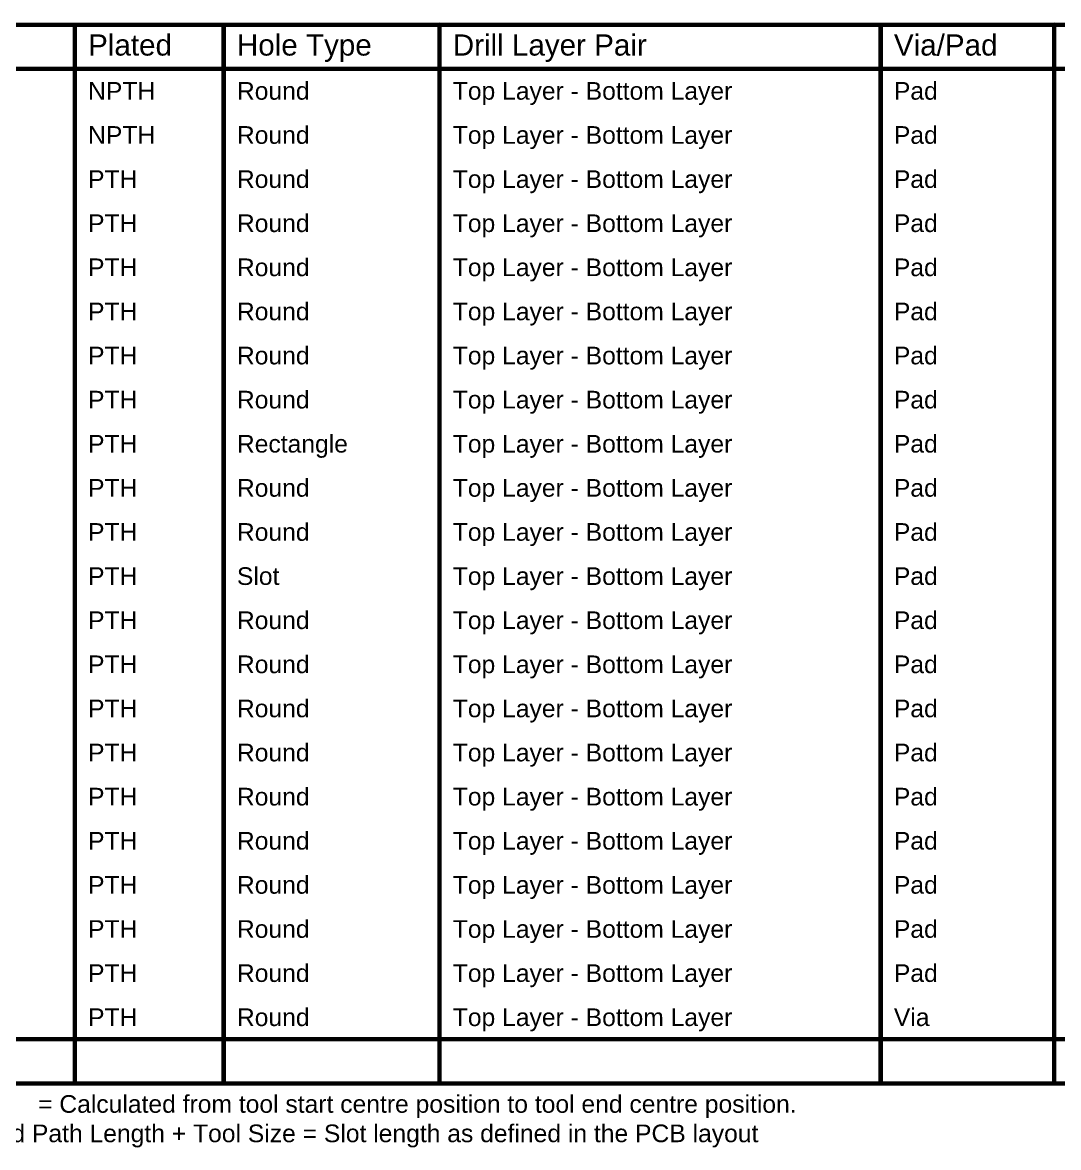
# Model space of a CAD drawing. Header units: inches. Extents: x 68 to 568, y 3 to 460.
# Drawn here: x 124.5 to 213.9, y 363.1 to 460.3 of the extents above; entities that cross this region are included whole.
import ezdxf

# ---------------------------------------------------------------- set-up
doc = ezdxf.new("R2010")
doc.units = ezdxf.units.IN
doc.layers.add('Drill Drawing', color=1, linetype='Continuous')
doc.styles.add('Arial', font='', dxfattribs={"height": 0.2})
doc.styles.get('Arial').set_extended_font_data('Arial')

msp = doc.modelspace()

# ---------------------------------------------------------------- linework, layer by layer
at = {"layer": 'Drill Drawing'}
for points in [[(69.278, 460.094, 0.381, 0.381, 0), (444.126, 460.094, 0.381, 0.381, 0)], [(128.978, 368.654, 0.381, 0.381, 0), (128.978, 460.094, 0.381, 0.381, 0)], [(141.827, 368.654, 0.381, 0.381, 0), (141.827, 460.094, 0.381, 0.381, 0)], [(160.466, 368.654, 0.381, 0.381, 0), (160.466, 460.094, 0.381, 0.381, 0)], [(198.554, 368.654, 0.381, 0.381, 0), (198.554, 460.094, 0.381, 0.381, 0)], [(213.536, 368.654, 0.381, 0.381, 0), (213.536, 460.094, 0.381, 0.381, 0)], [(69.278, 456.284, 0.381, 0.381, 0), (444.126, 456.284, 0.381, 0.381, 0)], [(69.278, 372.464, 0.381, 0.381, 0), (444.126, 372.464, 0.381, 0.381, 0)], [(69.278, 368.654, 0.381, 0.381, 0), (444.126, 368.654, 0.381, 0.381, 0)]]:
    msp.add_lwpolyline(points, format="xyseb", dxfattribs=at)
for points in [[(128.883, 460.094, 0.191, 0.191, 1), (129.073, 460.094, 0.191, 0.191, 1)], [(141.732, 460.094, 0.191, 0.191, 1), (141.922, 460.094, 0.191, 0.191, 1)], [(160.37, 460.094, 0.191, 0.191, 1), (160.561, 460.094, 0.191, 0.191, 1)], [(198.459, 460.094, 0.191, 0.191, 1), (198.649, 460.094, 0.191, 0.191, 1)], [(213.441, 460.094, 0.191, 0.191, 1), (213.632, 460.094, 0.191, 0.191, 1)], [(128.883, 368.654, 0.191, 0.191, 1), (129.073, 368.654, 0.191, 0.191, 1)], [(141.732, 368.654, 0.191, 0.191, 1), (141.922, 368.654, 0.191, 0.191, 1)], [(160.37, 368.654, 0.191, 0.191, 1), (160.561, 368.654, 0.191, 0.191, 1)], [(198.459, 368.654, 0.191, 0.191, 1), (198.649, 368.654, 0.191, 0.191, 1)], [(213.441, 368.654, 0.191, 0.191, 1), (213.632, 368.654, 0.191, 0.191, 1)]]:
    msp.add_lwpolyline(points, format="xyseb", close=True, dxfattribs=at)

# ---------------------------------------------------------------- texts
at = {"layer": 'Drill Drawing', "style": 'Arial'}
for s, height, p in [('Plated', 1.8288, (130.121, 457.427)), ('Hole Type', 1.8288, (142.97, 457.427)), ('Drill Layer Pair', 1.8288, (161.609, 457.427)), ('Via/Pad', 1.8288, (199.697, 457.427)), ('NPTH', 1.524, (130.121, 453.617)), ('Round', 1.524, (142.97, 453.617)), ('Top Layer - Bottom Layer', 1.524, (161.609, 453.617)), ('Pad', 1.524, (199.697, 453.617)), ('NPTH', 1.524, (130.121, 449.807)), ('Round', 1.524, (142.97, 449.807)), ('Top Layer - Bottom Layer', 1.524, (161.609, 449.807)), ('Pad', 1.524, (199.697, 449.807)), ('PTH', 1.524, (130.121, 445.997)), ('Round', 1.524, (142.97, 445.997)), ('Top Layer - Bottom Layer', 1.524, (161.609, 445.997)), ('Pad', 1.524, (199.697, 445.997)), ('PTH', 1.524, (130.121, 442.187)), ('Round', 1.524, (142.97, 442.187)), ('Top Layer - Bottom Layer', 1.524, (161.609, 442.187)), ('Pad', 1.524, (199.697, 442.187)), ('PTH', 1.524, (130.121, 438.377)), ('Round', 1.524, (142.97, 438.377)), ('Top Layer - Bottom Layer', 1.524, (161.609, 438.377)), ('Pad', 1.524, (199.697, 438.377)), ('PTH', 1.524, (130.121, 434.567)), ('Round', 1.524, (142.97, 434.567)), ('Top Layer - Bottom Layer', 1.524, (161.609, 434.567)), ('Pad', 1.524, (199.697, 434.567)), ('PTH', 1.524, (130.121, 430.757)), ('Round', 1.524, (142.97, 430.757)), ('Top Layer - Bottom Layer', 1.524, (161.609, 430.757)), ('Pad', 1.524, (199.697, 430.757)), ('Round', 1.524, (142.97, 426.947)), ('Pad', 1.524, (199.697, 426.947)), ('PTH', 1.524, (130.121, 426.947)), ('Top Layer - Bottom Layer', 1.524, (161.609, 426.947)), ('PTH', 1.524, (130.121, 423.137)), ('Rectangle', 1.524, (142.97, 423.137)), ('Top Layer - Bottom Layer', 1.524, (161.609, 423.137)), ('Pad', 1.524, (199.697, 423.137)), ('PTH', 1.524, (130.121, 419.327)), ('Round', 1.524, (142.97, 419.327)), ('Top Layer - Bottom Layer', 1.524, (161.609, 419.327)), ('Pad', 1.524, (199.697, 419.327)), ('PTH', 1.524, (130.121, 415.517)), ('Round', 1.524, (142.97, 415.517)), ('Top Layer - Bottom Layer', 1.524, (161.609, 415.517)), ('Pad', 1.524, (199.697, 415.517)), ('PTH', 1.524, (130.121, 411.707)), ('Slot', 1.524, (142.97, 411.707)), ('Top Layer - Bottom Layer', 1.524, (161.609, 411.707)), ('Pad', 1.524, (199.697, 411.707)), ('PTH', 1.524, (130.121, 407.897)), ('Round', 1.524, (142.97, 407.897)), ('Top Layer - Bottom Layer', 1.524, (161.609, 407.897)), ('Pad', 1.524, (199.697, 407.897)), ('PTH', 1.524, (130.121, 404.087)), ('Round', 1.524, (142.97, 404.087)), ('Top Layer - Bottom Layer', 1.524, (161.609, 404.087)), ('Pad', 1.524, (199.697, 404.087)), ('PTH', 1.524, (130.121, 400.277)), ('Round', 1.524, (142.97, 400.277)), ('Top Layer - Bottom Layer', 1.524, (161.609, 400.277)), ('Pad', 1.524, (199.697, 400.277)), ('PTH', 1.524, (130.121, 396.467)), ('Round', 1.524, (142.97, 396.467)), ('Top Layer - Bottom Layer', 1.524, (161.609, 396.467)), ('Pad', 1.524, (199.697, 396.467)), ('PTH', 1.524, (130.121, 392.657)), ('Round', 1.524, (142.97, 392.657)), ('Top Layer - Bottom Layer', 1.524, (161.609, 392.657)), ('Pad', 1.524, (199.697, 392.657)), ('PTH', 1.524, (130.121, 388.847)), ('Round', 1.524, (142.97, 388.847)), ('Top Layer - Bottom Layer', 1.524, (161.609, 388.847)), ('Pad', 1.524, (199.697, 388.847)), ('PTH', 1.524, (130.121, 385.037)), ('Round', 1.524, (142.97, 385.037)), ('Top Layer - Bottom Layer', 1.524, (161.609, 385.037)), ('Pad', 1.524, (199.697, 385.037)), ('PTH', 1.524, (130.121, 381.227)), ('Round', 1.524, (142.97, 381.227)), ('Top Layer - Bottom Layer', 1.524, (161.609, 381.227)), ('Pad', 1.524, (199.697, 381.227)), ('Round', 1.524, (142.97, 377.417)), ('Pad', 1.524, (199.697, 377.417)), ('PTH', 1.524, (130.121, 377.417)), ('Top Layer - Bottom Layer', 1.524, (161.609, 377.417)), ('PTH', 1.524, (130.121, 373.607)), ('Round', 1.524, (142.97, 373.607)), ('Top Layer - Bottom Layer', 1.524, (161.609, 373.607)), ('Via', 1.524, (199.697, 373.607)), ('= Calculated from tool start centre position to tool end centre position.', 1.524, (125.803, 366.115)), (' = Routed Path Length + Tool Size = Slot length as defined in the PCB layout', 1.524, (115.392, 363.575))]:
    msp.add_text(s, height=height, dxfattribs=at).set_placement(p)

doc.saveas('drawing.dxf')
